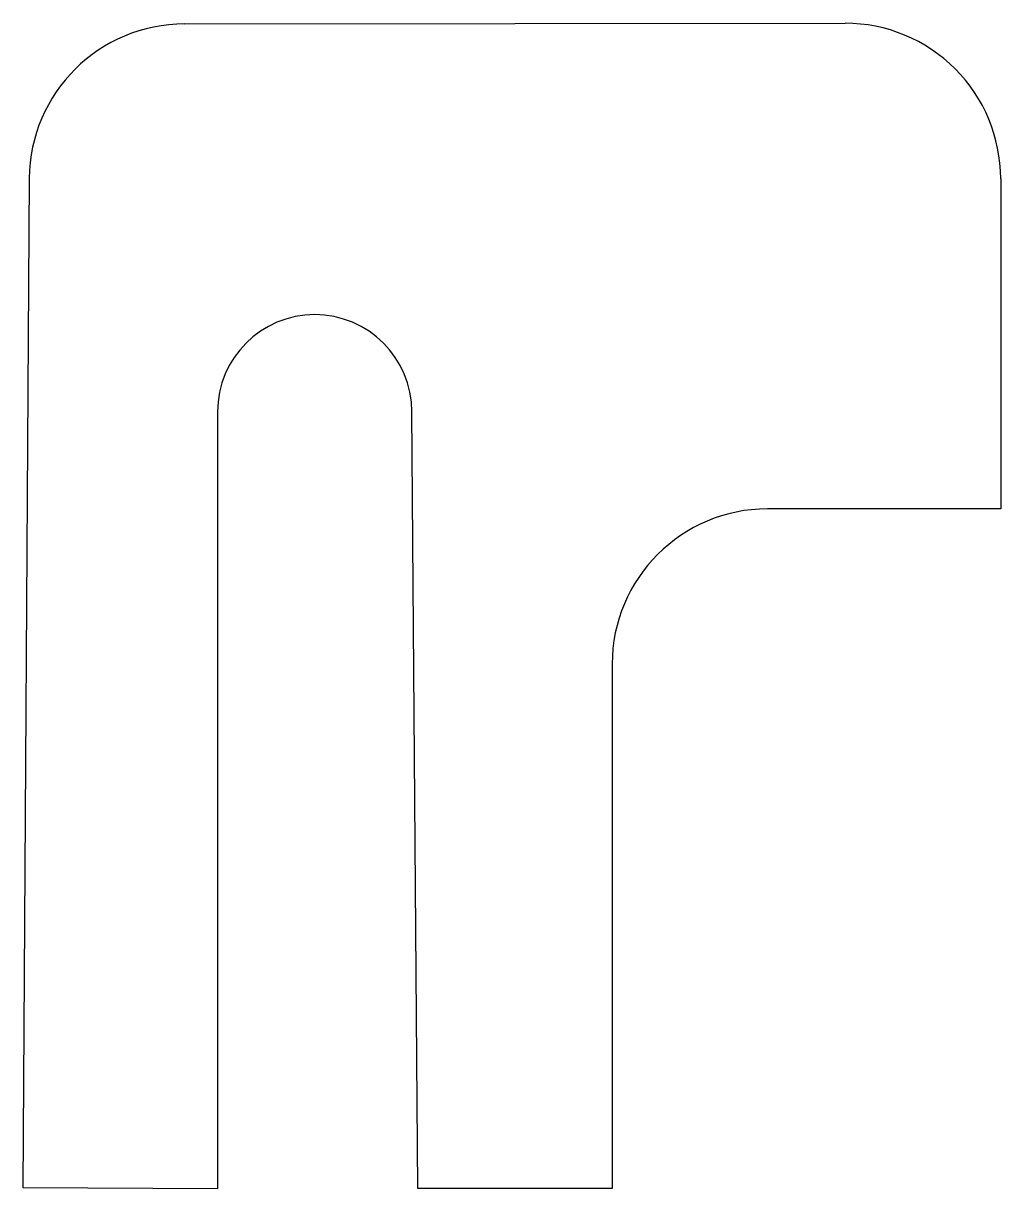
# Model space of a CAD drawing. Header units: millimetres. Extents: x 2747.9 to 2798.2, y 1944.1 to 2004.1.
import ezdxf

# ---------------------------------------------------------------- set-up
doc = ezdxf.new("R2010")
doc.units = ezdxf.units.MM

msp = doc.modelspace()

# ---------------------------------------------------------------- linework, layer by layer
for p, q in [((2756.153, 2004.116), (2790.153, 2004.148)), ((2747.851, 1944.194), (2748.161, 1996.164)), ((2798.16, 1996.148), (2798.16, 1979.148)), ((2757.851, 1984.147), (2757.851, 1944.147)), ((2768.16, 1944.148), (2767.851, 1984.147)), ((2798.16, 1979.148), (2786.16, 1979.148)), ((2778.16, 1971.148), (2778.16, 1944.148)), ((2757.851, 1944.147), (2747.851, 1944.194)), ((2778.16, 1944.148), (2768.16, 1944.148))]:
    msp.add_line(p, q)
for centre, radius, start, end in [((2756.16, 1996.116), 8, 90, 179.65884), ((2790.16, 1996.148), 8, 0, 90.05362), ((2762.851, 1984.147), 5, 0, 180), ((2786.16, 1971.148), 8, 90, 180)]:
    msp.add_arc(centre, radius, start, end)

doc.saveas('drawing.dxf')
